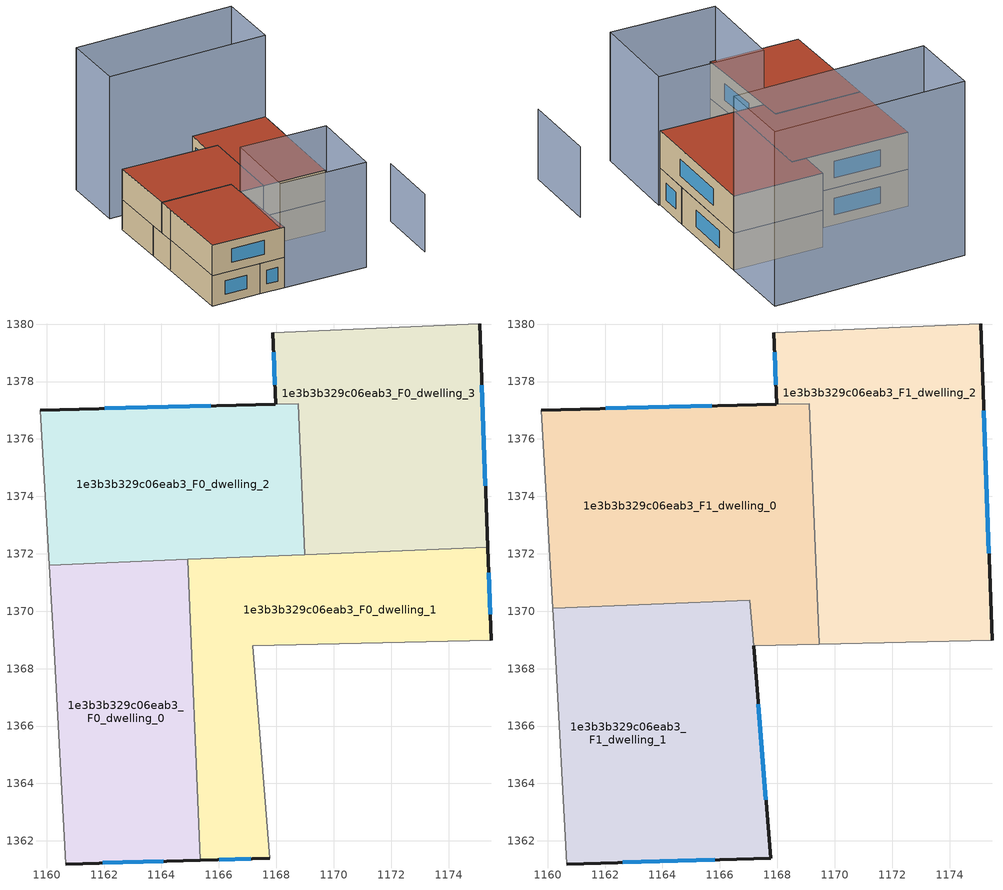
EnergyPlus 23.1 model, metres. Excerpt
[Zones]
1e3b3b329c06eab3_F0_dwelling_0
 floor ground (EU_floor_Construction): 1164.92,1371.8 1165.36,1361.33 1160.67,1361.2 1160.27,1368.6 1160.09,1371.61 z0
 wall outside (EU_wall_Construction): 1160.67,1361.2 1165.36,1361.33 z0:3
 wall to 1e3b3b329c06eab3_F0_dwelling_1 (EU_wall_Construction): 1165.36,1361.33 1164.92,1371.8 z0:3
 wall adiabatic (EU_wall_Construction): 1160.09,1371.61 1160.27,1368.6 1160.67,1361.2 z0:3
 wall to 1e3b3b329c06eab3_F0_dwelling_2 (EU_wall_Construction): 1164.92,1371.8 1160.09,1371.61 z0:3
 window (EU_Window_Construction): 1161.96,1361.23 1164.07,1361.29 z0.83:2.17
 ceiling adiabatic (EU_roof_Construction): 1164.99,1370.3 1164.92,1371.8 1160.09,1371.61 1160.18,1370.1 z3
1e3b3b329c06eab3_F0_dwelling_1
 floor ground (EU_floor_Construction): 1175.36,1372.24 1175.48,1369 1167.17,1368.8 1167.77,1361.39 1165.36,1361.33 1164.92,1371.8 z0
 wall outside (EU_wall_Construction): 1175.48,1369 1175.36,1372.24 / 1165.36,1361.33 1167.77,1361.39 z0:3
 wall adiabatic (EU_wall_Construction): 1167.77,1361.39 1167.17,1368.8 1175.48,1369 z0:3
 wall to 1e3b3b329c06eab3_F0_dwelling_3 (EU_wall_Construction): 1175.36,1372.24 1168.99,1371.97 z0:3
 wall to 1e3b3b329c06eab3_F0_dwelling_2 (EU_wall_Construction): 1168.99,1371.97 1164.92,1371.8 z0:3
 window (EU_Window_Construction): 1175.45,1369.89 1175.39,1371.35 / 1166.02,1361.34 1167.11,1361.37 z0.83:2.17
1e3b3b329c06eab3_F0_dwelling_2
 floor ground (EU_floor_Construction): 1168.77,1377.22 1168.99,1371.97 1160.09,1371.61 1159.77,1377.01 z0
 wall outside (EU_wall_Construction): 1167.97,1377.21 1159.77,1377.01 z0:3
 wall to 1e3b3b329c06eab3_F0_dwelling_3 (EU_wall_Construction): 1168.99,1371.97 1168.77,1377.22 1167.98,1377.21 z0:3
 wall adiabatic (EU_wall_Construction): 1159.77,1377.01 1160.09,1371.61 z0:3
 window (EU_Window_Construction): 1165.71,1377.15 1162.03,1377.06 z0.83:2.17
 ceiling adiabatic (EU_roof_Construction): 1168.99,1371.97 1168.77,1377.22 1167.98,1377.21 1159.77,1377.01 1160.09,1371.61 z3
1e3b3b329c06eab3_F0_dwelling_3
 floor ground (EU_floor_Construction): 1175.08,1380 1175.36,1372.24 1168.99,1371.97 1168.77,1377.22 1167.98,1377.21 1167.88,1379.71 z0
 wall outside (EU_wall_Construction): 1167.88,1379.71 1167.98,1377.21 / 1175.36,1372.24 1175.08,1380 z0:3
 wall adiabatic (EU_wall_Construction): 1175.08,1380 1167.88,1379.71 z0:3
 window (EU_Window_Construction): 1167.9,1379.02 1167.95,1377.89 / 1175.28,1374.37 1175.16,1377.87 z0.83:2.17
 ceiling adiabatic (EU_roof_Construction): 1169.33,1371.99 1169.11,1377.23 1167.98,1377.21 1168.77,1377.22 1168.99,1371.97 z3
1e3b3b329c06eab3_F1_dwelling_0
 floor to 1e3b3b329c06eab3_F0_dwelling_1 (EU_floor_Construction): 1169.33,1371.99 1169.46,1368.85 1167.17,1368.8 1167.05,1370.38 1164.99,1370.3 1164.92,1371.8 z3
 floor adiabatic (EU_floor_Construction): 1169.11,1377.23 1169.33,1371.99 1164.92,1371.8 1164.99,1370.3 1160.18,1370.1 1159.77,1377.01 z3
 wall outside (EU_wall_Construction): 1167.97,1377.21 1159.77,1377.01 z3:6
 wall adiabatic (EU_wall_Construction): 1159.77,1377.01 1160.18,1370.1 / 1167.17,1368.8 1169.46,1368.85 z3:6
 wall to 1e3b3b329c06eab3_F1_dwelling_2 (EU_wall_Construction): 1169.46,1368.85 1169.11,1377.23 1167.98,1377.21 z3:6
 wall to 1e3b3b329c06eab3_F1_dwelling_1 (EU_wall_Construction): 1160.18,1370.1 1167.04,1370.38 / 1167.05,1370.38 1167.17,1368.8 z3:6
 window (EU_Window_Construction): 1165.71,1377.15 1162.03,1377.06 z3.83:5.17
 roof outside (EU_roof_Construction): 1169.46,1368.85 1169.11,1377.23 1159.77,1377.01 1160.18,1370.1 1167.05,1370.38 1167.17,1368.8 z6
1e3b3b329c06eab3_F1_dwelling_1
 floor to 1e3b3b329c06eab3_F0_dwelling_0 (EU_floor_Construction): 1164.99,1370.3 1165.36,1361.33 1160.67,1361.2 1160.27,1368.6 1160.18,1370.1 z3
 floor to 1e3b3b329c06eab3_F0_dwelling_1 (EU_floor_Construction): 1167.04,1370.38 1167.77,1361.39 1165.36,1361.33 1164.99,1370.3 z3
 wall outside (EU_wall_Construction): 1160.67,1361.2 1167.77,1361.39 1167.17,1368.8 z3:6
 wall adiabatic (EU_wall_Construction): 1160.18,1370.1 1160.27,1368.6 1160.67,1361.2 z3:6
 window (EU_Window_Construction): 1162.62,1361.25 1165.82,1361.34 / 1167.61,1363.43 1167.34,1366.76 z3.83:5.17
 roof outside (EU_roof_Construction): 1167.77,1361.39 1167.04,1370.38 1160.18,1370.1 1160.27,1368.6 1160.67,1361.2 z6
1e3b3b329c06eab3_F1_dwelling_2
 floor to 1e3b3b329c06eab3_F0_dwelling_1 (EU_floor_Construction): 1175.36,1372.24 1175.48,1369 1169.46,1368.85 1169.33,1371.99 z3
 floor to 1e3b3b329c06eab3_F0_dwelling_3 (EU_floor_Construction): 1175.08,1380 1175.36,1372.24 1169.33,1371.99 1169.11,1377.23 1167.98,1377.21 1167.88,1379.71 z3
 wall outside (EU_wall_Construction): 1167.88,1379.71 1167.98,1377.21 / 1175.48,1369 1175.08,1380 z3:6
 wall adiabatic (EU_wall_Construction): 1175.08,1380 1167.88,1379.71 / 1169.46,1368.85 1175.48,1369 z3:6
 window (EU_Window_Construction): 1167.9,1379.02 1167.95,1377.89 / 1175.37,1372.03 1175.19,1376.98 z3.83:5.17
 roof outside (EU_roof_Construction): 1175.48,1369 1175.08,1380 1167.88,1379.71 1167.98,1377.21 1169.11,1377.23 1169.46,1368.85 z6
shading: 1181.58,1361.79 1181.38,1368.09 z0:5.7; 1175.78,1361.59 1167.36,1361.38 / 1167.36,1361.38 1167.17,1368.8 / 1167.17,1368.8 1175.59,1369.01 / 1175.59,1369.01 1175.78,1361.59 z0:10.4; 1174.78,1386.01 1175.08,1380.01 / 1175.08,1380.01 1159.66,1379.24 / 1159.66,1379.24 1159.36,1385.24 / 1159.36,1385.24 1174.78,1386.01 z0:14.1
[Building]
EU S2 Campaign: North Axis=0; Terrain=City; Solar Distribution=FullExterior
[Site:Location]
Lyon-Bron: Latitude=45.75; Longitude=5; Time Zone=1; Elevation=198
[SizingPeriod:WeatherFileDays]
AnnualSizingPeriod: Begin Month=1; Begin Day of Month=1; End Month=12; End Day of Month=31; Day of Week for Start Day=Monday; Use Weather File Daylight Saving Period=No; Use Weather File Rain and Snow Indicators=No
[MATERIAL]
EU_InternalMass_Material: Roughness=MediumRough; Thickness=0.1; Conductivity=1; Density=1800; Specific Heat=900; Thermal Absorptance=0.9; Solar Absorptance=0.7; Visible Absorptance=0.7
[MATERIAL:NOMASS] Roughness=MediumRough; Thermal Absorptance=0.9; Solar Absorptance=0.7; Visible Absorptance=0.7
Name | Thermal Resistance
EU_wall_NoMass | 0.87146
EU_roof_NoMass | 0.842276
EU_floor_NoMass | 0.496999
[WINDOWMATERIAL:SIMPLEGLAZINGSYSTEM]
EU_Window_SimpleGlazing: UFactor=2.2525; Solar Heat Gain Coefficient=0.76; Visible Transmittance=0.76
[CONSTRUCTION]
EU_wall_Construction: EU_wall_NoMass
EU_roof_Construction: EU_roof_NoMass
EU_floor_Construction: EU_floor_NoMass
EU_Window_Construction: EU_Window_SimpleGlazing
EU_InternalMass_Construction: EU_InternalMass_Material
[ZONE] Type=1; Multiplier=1; Ceiling Height=autocalculate; Floor Area=autocalculate; Part of Total Floor Area=Yes
Name | Volume
1e3b3b329c06eab3_F0_dwelling_0 | 149.262
1e3b3b329c06eab3_F1_dwelling_0 | 201.593
1e3b3b329c06eab3_F0_dwelling_1 | 149.23
1e3b3b329c06eab3_F1_dwelling_1 | 187.756
1e3b3b329c06eab3_F0_dwelling_2 | 143.244
1e3b3b329c06eab3_F1_dwelling_2 | 207.559
1e3b3b329c06eab3_F0_dwelling_3 | 155.219
[INTERNALMASS] Construction=EU_InternalMass_Construction
Name | Zone or ZoneList | Surface Area
1e3b3b329c06eab3_F0_dwelling_0_EU_InternalMass | 1e3b3b329c06eab3_F0_dwelling_0 | 49.7539
1e3b3b329c06eab3_F0_dwelling_1_EU_InternalMass | 1e3b3b329c06eab3_F0_dwelling_1 | 49.744
1e3b3b329c06eab3_F0_dwelling_2_EU_InternalMass | 1e3b3b329c06eab3_F0_dwelling_2 | 47.7487
1e3b3b329c06eab3_F0_dwelling_3_EU_InternalMass | 1e3b3b329c06eab3_F0_dwelling_3 | 51.741
1e3b3b329c06eab3_F1_dwelling_0_EU_InternalMass | 1e3b3b329c06eab3_F1_dwelling_0 | 67.1951
1e3b3b329c06eab3_F1_dwelling_1_EU_InternalMass | 1e3b3b329c06eab3_F1_dwelling_1 | 62.6058
1e3b3b329c06eab3_F1_dwelling_2_EU_InternalMass | 1e3b3b329c06eab3_F1_dwelling_2 | 69.1868
[OTHEREQUIPMENT] Fuel Type=Electricity; Design Level Calculation Method=Watts/Area; Power per Zone Floor Area=1; Fraction Latent=0; Fraction Radiant=0; Fraction Lost=0; Carbon Dioxide Generation Rate=0; EndUse Subcategory=EU_Step8_InternalGains
Name | Zone or ZoneList or Space or SpaceList | Schedule
EU_Step8_InternalGain_1e3b3b329c06eab3_F0_dwelling_0_f000 | 1e3b3b329c06eab3_F0_dwelling_0 | EU_Step8_GainSchedule_1e3b3b329c06eab3_F0_dwelling_0_f000
EU_Step8_InternalGain_1e3b3b329c06eab3_F0_dwelling_1_f000 | 1e3b3b329c06eab3_F0_dwelling_1 | EU_Step8_GainSchedule_1e3b3b329c06eab3_F0_dwelling_1_f000
EU_Step8_InternalGain_1e3b3b329c06eab3_F0_dwelling_2_f000 | 1e3b3b329c06eab3_F0_dwelling_2 | EU_Step8_GainSchedule_1e3b3b329c06eab3_F0_dwelling_2_f000
EU_Step8_InternalGain_1e3b3b329c06eab3_F0_dwelling_3_f000 | 1e3b3b329c06eab3_F0_dwelling_3 | EU_Step8_GainSchedule_1e3b3b329c06eab3_F0_dwelling_3_f000
EU_Step8_InternalGain_1e3b3b329c06eab3_F1_dwelling_0_f000 | 1e3b3b329c06eab3_F1_dwelling_0 | EU_Step8_GainSchedule_1e3b3b329c06eab3_F1_dwelling_0_f000
EU_Step8_InternalGain_1e3b3b329c06eab3_F1_dwelling_1_f000 | 1e3b3b329c06eab3_F1_dwelling_1 | EU_Step8_GainSchedule_1e3b3b329c06eab3_F1_dwelling_1_f000
EU_Step8_InternalGain_1e3b3b329c06eab3_F1_dwelling_2_f000 | 1e3b3b329c06eab3_F1_dwelling_2 | EU_Step8_GainSchedule_1e3b3b329c06eab3_F1_dwelling_2_f000
[ZONEVENTILATION:DESIGNFLOWRATE] Schedule=EU_AlwaysOn; Design Flow Rate Calculation Method=AirChanges/Hour; Air Changes per Hour=0.425; Ventilation Type=Natural; Fan Pressure Rise=0; Fan Total Efficiency=1; Constant Term Coefficient=1; Temperature Term Coefficient=0; Velocity Term Coefficient=0; Velocity Squared Term Coefficient=0; Minimum Indoor Temperature=-100; Maximum Indoor Temperature=100; Delta Temperature=-100; Minimum Outdoor Temperature=-100; Maximum Outdoor Temperature=100; Maximum Wind Speed=40
Name | Zone or ZoneList or Space or SpaceList
EU_ConstantAir_1e3b3b329c06eab3_F0_dwelling_0 | 1e3b3b329c06eab3_F0_dwelling_0
EU_ConstantAir_1e3b3b329c06eab3_F0_dwelling_1 | 1e3b3b329c06eab3_F0_dwelling_1
EU_ConstantAir_1e3b3b329c06eab3_F0_dwelling_2 | 1e3b3b329c06eab3_F0_dwelling_2
EU_ConstantAir_1e3b3b329c06eab3_F0_dwelling_3 | 1e3b3b329c06eab3_F0_dwelling_3
EU_ConstantAir_1e3b3b329c06eab3_F1_dwelling_0 | 1e3b3b329c06eab3_F1_dwelling_0
EU_ConstantAir_1e3b3b329c06eab3_F1_dwelling_1 | 1e3b3b329c06eab3_F1_dwelling_1
EU_ConstantAir_1e3b3b329c06eab3_F1_dwelling_2 | 1e3b3b329c06eab3_F1_dwelling_2
[HVACTEMPLATE:THERMOSTAT] Constant Heating Setpoint=20; Constant Cooling Setpoint=50
EU_HeatOnly_1e3b3b329c06eab3_F0_dwelling_0; EU_HeatOnly_1e3b3b329c06eab3_F0_dwelling_1; EU_HeatOnly_1e3b3b329c06eab3_F0_dwelling_2; EU_HeatOnly_1e3b3b329c06eab3_F0_dwelling_3; EU_HeatOnly_1e3b3b329c06eab3_F1_dwelling_0; EU_HeatOnly_1e3b3b329c06eab3_F1_dwelling_1; EU_HeatOnly_1e3b3b329c06eab3_F1_dwelling_2
[HVACTEMPLATE:ZONE:IDEALLOADSAIRSYSTEM] System Availability Schedule=EU_AlwaysOn; Maximum Heating Supply Air Temperature=50; Minimum Cooling Supply Air Temperature=13; Maximum Heating Supply Air Humidity Ratio=0.0156; Minimum Cooling Supply Air Humidity Ratio=0.0077; Heating Limit=NoLimit; Cooling Limit=NoLimit; Heating Availability Schedule=EU_AlwaysOn; Cooling Availability Schedule=EU_CoolingOff; Dehumidification Control Type=ConstantSensibleHeatRatio; Cooling Sensible Heat Ratio=0.7; Dehumidification Setpoint=60; Humidification Control Type=None; Humidification Setpoint=30; Outdoor Air Method=None; Outdoor Air Flow Rate per Person=0.00944; Outdoor Air Flow Rate per Zone Floor Area=0; Outdoor Air Flow Rate per Zone=0; Demand Controlled Ventilation Type=None; Outdoor Air Economizer Type=NoEconomizer; Heat Recovery Type=None; Sensible Heat Recovery Effectiveness=0.7; Latent Heat Recovery Effectiveness=0.65
Name | Template Thermostat
1e3b3b329c06eab3_F0_dwelling_0 | EU_HeatOnly_1e3b3b329c06eab3_F0_dwelling_0
1e3b3b329c06eab3_F0_dwelling_1 | EU_HeatOnly_1e3b3b329c06eab3_F0_dwelling_1
1e3b3b329c06eab3_F0_dwelling_2 | EU_HeatOnly_1e3b3b329c06eab3_F0_dwelling_2
1e3b3b329c06eab3_F0_dwelling_3 | EU_HeatOnly_1e3b3b329c06eab3_F0_dwelling_3
1e3b3b329c06eab3_F1_dwelling_0 | EU_HeatOnly_1e3b3b329c06eab3_F1_dwelling_0
1e3b3b329c06eab3_F1_dwelling_1 | EU_HeatOnly_1e3b3b329c06eab3_F1_dwelling_1
1e3b3b329c06eab3_F1_dwelling_2 | EU_HeatOnly_1e3b3b329c06eab3_F1_dwelling_2
[SIZING:ZONE] Zone Cooling Design Supply Air Temperature Input Method=SupplyAirTemperature; Zone Cooling Design Supply Air Temperature=13; Zone Heating Design Supply Air Temperature Input Method=SupplyAirTemperature; Zone Heating Design Supply Air Temperature=50; Zone Cooling Design Supply Air Humidity Ratio=0.008; Zone Heating Design Supply Air Humidity Ratio=0.008; Cooling Design Air Flow Method=DesignDay; Cooling Design Air Flow Rate=0; Cooling Minimum Air Flow per Zone Floor Area=0.000762; Cooling Minimum Air Flow=0; Cooling Minimum Air Flow Fraction=0.2; Heating Design Air Flow Method=DesignDay; Heating Design Air Flow Rate=0; Heating Maximum Air Flow per Zone Floor Area=0.002032; Heating Maximum Air Flow=0.141576; Heating Maximum Air Flow Fraction=0.3; Account for Dedicated Outdoor Air System=No; Dedicated Outdoor Air System Control Strategy=NeutralSupplyAir; Dedicated Outdoor Air Low Setpoint Temperature for Design=autosize; Dedicated Outdoor Air High Setpoint Temperature for Design=autosize; Zone Load Sizing Method=Sensible Load Only No Latent Load; Zone Latent Cooling Design Supply Air Humidity Ratio Input Method=HumidityRatioDifference; Zone Cooling Design Supply Air Humidity Ratio Difference=0.005; Zone Latent Heating Design Supply Air Humidity Ratio Input Method=HumidityRatioDifference; Zone Humidification Design Supply Air Humidity Ratio Difference=0.005
1e3b3b329c06eab3_F0_dwelling_0; 1e3b3b329c06eab3_F0_dwelling_1; 1e3b3b329c06eab3_F0_dwelling_2; 1e3b3b329c06eab3_F0_dwelling_3; 1e3b3b329c06eab3_F1_dwelling_0; 1e3b3b329c06eab3_F1_dwelling_1; 1e3b3b329c06eab3_F1_dwelling_2
[SCHEDULE:CONSTANT]
Name | Hourly Value
EU_AlwaysOn | 1
EU_CoolingOff | 0
[SCHEDULE:FILE] Column Number=1; Rows to Skip at Top=0; Number of Hours of Data=8760; Column Separator=Comma; Interpolate to Timestep=No; Minutes per Item=60; Adjust Schedule for Daylight Savings=Yes
Name | File
EU_Step8_GainSchedule_1e3b3b329c06eab3_F0_dwelling_0_f000 | ../../schedules/1e3b3b329c06eab3/1e3b3b329c06eab3_F0_dwelling_0_f000_gain.csv
EU_Step8_GainSchedule_1e3b3b329c06eab3_F0_dwelling_1_f000 | ../../schedules/1e3b3b329c06eab3/1e3b3b329c06eab3_F0_dwelling_1_f000_gain.csv
EU_Step8_GainSchedule_1e3b3b329c06eab3_F0_dwelling_2_f000 | ../../schedules/1e3b3b329c06eab3/1e3b3b329c06eab3_F0_dwelling_2_f000_gain.csv
EU_Step8_GainSchedule_1e3b3b329c06eab3_F0_dwelling_3_f000 | ../../schedules/1e3b3b329c06eab3/1e3b3b329c06eab3_F0_dwelling_3_f000_gain.csv
EU_Step8_GainSchedule_1e3b3b329c06eab3_F1_dwelling_0_f000 | ../../schedules/1e3b3b329c06eab3/1e3b3b329c06eab3_F1_dwelling_0_f000_gain.csv
EU_Step8_GainSchedule_1e3b3b329c06eab3_F1_dwelling_1_f000 | ../../schedules/1e3b3b329c06eab3/1e3b3b329c06eab3_F1_dwelling_1_f000_gain.csv
EU_Step8_GainSchedule_1e3b3b329c06eab3_F1_dwelling_2_f000 | ../../schedules/1e3b3b329c06eab3/1e3b3b329c06eab3_F1_dwelling_2_f000_gain.csv
